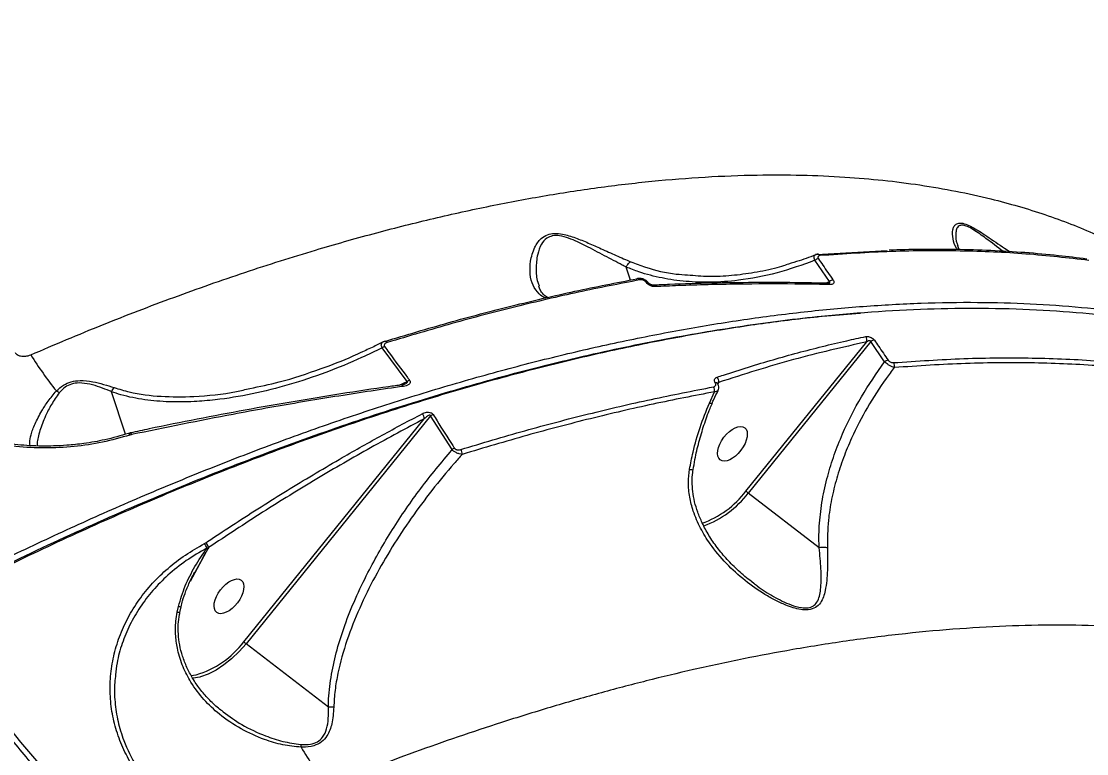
# Model space of a CAD drawing. Header units: millimetres. Extents: x -8607 to 7621, y -5747 to 4382.
# Drawn here: x 4551.7 to 4797.5, y -306.2 to -137.4 of the extents above; entities that cross this region are included whole.
import ezdxf

# ---------------------------------------------------------------- set-up
doc = ezdxf.new("R2010")
doc.units = ezdxf.units.MM
doc.layers.add('DIKOM_ОБЪЕКТ', color=7, linetype='Continuous')
doc.layers.add('DIKOM_РАЗМЕР_ОБЪЕКТА', color=7, linetype='Continuous')
doc.styles.add('style1', font='arial.ttf', dxfattribs={"width": 0.8})
doc.dimstyles.new('1-50', dxfattribs={"dimtxt": 300, "dimasz": 200, "dimexe": 100, "dimexo": 0, "dimgap": 100, "dimtad": 1, "dimtxsty": 'style1', "dimcen": 200, "dimclrd": 7, "dimclre": 7, "dimclrt": 7, "dimadec": 1, "dimazin": 2, "dimtfac": 1, "dimtmove": 0, "dimatfit": 2, "dimfxl": 0, "dimlwd": 25, "dimlwe": 18, "dimarcsym": 0})

# ---------------------------------------------------------------- blocks, each defined once
blk = doc.blocks.new('*D11')
at = {"layer": 'Defpoints', "color": 0, "transparency": 16777216}
for p in [(7619.37, -165.15), (-6826.53, -739.39), (7619.37, -5647.14)]:
    blk.add_point(p, dxfattribs=at)
at = {"layer": 'DIKOM_РАЗМЕР_ОБЪЕКТА', "color": 7, "lineweight": 18, "transparency": 16777216}
for p, q in [((7619.37, -165.15), (7619.37, -5747.14)), ((-6826.53, -739.39), (-6826.53, -5747.14))]:
    blk.add_line(p, q, dxfattribs=at)
at = {"layer": 'DIKOM_РАЗМЕР_ОБЪЕКТА', "color": 7, "lineweight": 25, "transparency": 16777216}
blk.add_line((-6626.53, -5647.14), (7419.37, -5647.14), dxfattribs=at)
at = {"layer": 'DIKOM_РАЗМЕР_ОБЪЕКТА', "color": 7, "transparency": 16777216}
for points in [[(-6626.53, -5613.8), (-6626.53, -5680.47), (-6826.53, -5647.14)], [(7419.37, -5613.8), (7419.37, -5680.47), (7619.37, -5647.14)]]:
    blk.add_solid(points, dxfattribs=at)
at = {"layer": 'DIKOM_РАЗМЕР_ОБЪЕКТА', "color": 7, "transparency": 16777216, "insert": (396.42, -5393.96), "char_height": 300, "attachment_point": 5, "style": 'style1'}
blk.add_mtext('14400', dxfattribs=at)
blk = doc.blocks.new('*D13')
at = {"layer": 'Defpoints', "color": 0, "transparency": 16777216}
for p in [(-5326.53, -191.39), (6073.47, -191.39), (6073.47, -4959.53)]:
    blk.add_point(p, dxfattribs=at)
at = {"layer": 'DIKOM_РАЗМЕР_ОБЪЕКТА', "color": 7, "lineweight": 18, "transparency": 16777216}
for p, q in [((-5326.53, -191.39), (-5326.53, -5059.53)), ((6073.47, -191.39), (6073.47, -5059.53))]:
    blk.add_line(p, q, dxfattribs=at)
at = {"layer": 'DIKOM_РАЗМЕР_ОБЪЕКТА', "color": 7, "lineweight": 25, "transparency": 16777216}
blk.add_line((-5126.53, -4959.53), (5873.47, -4959.53), dxfattribs=at)
at = {"layer": 'DIKOM_РАЗМЕР_ОБЪЕКТА', "color": 7, "transparency": 16777216}
for points in [[(-5126.53, -4926.2), (-5126.53, -4992.86), (-5326.53, -4959.53)], [(5873.47, -4926.2), (5873.47, -4992.86), (6073.47, -4959.53)]]:
    blk.add_solid(points, dxfattribs=at)
at = {"layer": 'DIKOM_РАЗМЕР_ОБЪЕКТА', "color": 7, "transparency": 16777216, "insert": (373.47, -4706.36), "char_height": 300, "attachment_point": 5, "style": 'style1'}
blk.add_mtext('11400', dxfattribs=at)

msp = doc.modelspace()

# ---------------------------------------------------------------- linework, layer by layer
at = {"layer": 'DIKOM_ОБЪЕКТ', "color": 7, "linetype": 'Continuous', "lineweight": 15}
for p, q in [((4767.74, -188.968), (4767.784, -189.065)), ((4735.185, -191.168), (4751.428, -190.231)), ((4692.257, -197.05), (4691.274, -194.046)), ((4738.16, -197.388), (4734.797, -192.497)), ((4737.277, -197.786), (4738.16, -197.388)), ((4718.879, -245.704), (4746.757, -211.294)), ((4747.688, -211.244), (4719.413, -246.144)), ((4750.884, -215.892), (4747.688, -211.244)), ((4640.728, -220.46), (4634.96, -212.681)), ((4638.86, -221.302), (4640.728, -220.46)), ((4712.313, -220.869), (4712.334, -220.898)), ((4712.585, -220.638), (4712.386, -221.004)), ((4575.757, -232.589), (4572.55, -222.794)), ((4710.448, -225.392), (4711.648, -222.796)), ((4646.139, -228.329), (4603.57, -280.872)), ((4651.09, -236.138), (4646.139, -228.329)), ((4603.036, -280.432), (4644.691, -229.017)), ((4577.125, -232.684), (4576.789, -232.77)), ((4577.172, -232.675), (4577.125, -232.684)), ((4735.779, -258.77), (4719.413, -246.144)), ((4593.99, -257.786), (4594.269, -257.616)), ((4594.269, -257.616), (4594.305, -257.592)), ((4594.92, -258.717), (4590.668, -266.537)), ((4594.898, -258.744), (4594.507, -258.844)), ((4594.92, -258.717), (4594.898, -258.744)), ((4593.421, -261.358), (4591.366, -265.146)), ((4720.269, -266.546), (4720.691, -266.884)), ((4587.699, -273.569), (4587.985, -272.259)), ((4588.299, -273.648), (4588.593, -272.334)), ((4622.559, -295.521), (4603.57, -280.872)), ((4590.85, -288.195), (4592.086, -288.02))]:
    msp.add_line(p, q, dxfattribs=at)
at = {"layer": 'DIKOM_ОБЪЕКТ', "color": 7, "linetype": 'Continuous', "lineweight": 15, "flags": 128}
for points in [[(4693.739, -196.751), (4693.819, -196.702), (4693.905, -196.676), (4693.995, -196.673), (4694.088, -196.695), (4694.18, -196.739), (4694.27, -196.806), (4694.355, -196.894), (4694.434, -197)], [(4696.38, -197.696), (4696.35, -197.662), (4696.247, -197.612), (4696.105, -197.601), (4695.932, -197.63)], [(4635.552, -211.182), (4635.612, -211.135), (4635.656, -211.117)], [(4639.533, -221.196), (4639.562, -221.193), (4639.626, -221.208), (4639.691, -221.252), (4639.756, -221.324), (4639.819, -221.421), (4639.878, -221.541)], [(4710.448, -225.392), (4710.734, -225.451), (4710.949, -225.47), (4711.083, -225.448), (4711.123, -225.413)], [(4576.864, -232.287), (4576.881, -232.287), (4576.924, -232.309), (4576.972, -232.362), (4577.023, -232.444), (4577.074, -232.552), (4577.125, -232.684)], [(4576.897, -232.28), (4576.916, -232.28), (4576.962, -232.303), (4577.012, -232.356), (4577.064, -232.438), (4577.118, -232.545), (4577.172, -232.675)], [(4528.502, -273.001), (4535.93, -283.438), (4543.622, -293.617), (4551.574, -303.532), (4559.78, -313.177), (4568.236, -322.544), (4576.935, -331.628), (4585.871, -340.423), (4595.04, -348.922), (4604.435, -357.122), (4614.05, -365.015), (4623.878, -372.598), (4633.913, -379.864), (4644.148, -386.809), (4654.578, -393.43), (4665.194, -399.72), (4675.991, -405.677), (4686.96, -411.295), (4698.095, -416.573), (4709.389, -421.506), (4720.833, -426.09), (4732.421, -430.324)], [(4603.57, -280.872), (4601.968, -282.681), (4600.256, -284.318), (4598.473, -285.747), (4596.656, -286.937), (4594.845, -287.862), (4593.079, -288.502), (4592.93, -288.543)], [(4592.93, -288.543), (4591.397, -288.843), (4591.15, -288.868)]]:
    msp.add_lwpolyline(points, dxfattribs=at)
at = {"layer": 'DIKOM_ОБЪЕКТ', "color": 7, "linetype": 'Continuous', "lineweight": 15}
for centre, radius, start, end in [((4735.443, -191.541), 0.453, 95.09648, 124.60837), ((4735.401, -191.695), 0.606, 27.4605, 89.86044), ((4735.903, -193.87), 1.763, 99.49086, 128.83326), ((4697.454, -198.685), 0.466, 16.23851, 84.76789), ((4737.805, -198.3), 0.519, 22.80421, 84.56976), ((4739.275, -198.726), 1.741, 100.13007, 129.80871), ((4635.657, -211.666), 0.549, 23.98194, 90.11517), ((4745.485, -210.909), 1.328, 343.1631, 39.07746), ((4748.671, -212.438), 1.547, 95.66595, 129.45585), ((4636.211, -214.215), 1.979, 110.0624, 129.19567), ((4630.213, -166.394), 90.087, 212.10881, 218.61143), ((4751.875, -217.057), 1.53, 96.34785, 130.38022), ((4751.73, -216.874), 1.413, 345.8035, 34.01067), ((4641.998, -221.942), 1.951, 111.17819, 130.60481), ((4711.934, -221.238), 0.53, 44.24473, 103.35776), ((4711.195, -220.366), 1.417, 348.90902, 41.83012), ((4558.513, -225.426), 3.102, 50.36117, 65.10879), ((4710.065, -222.558), 1.601, 351.46366, 34.09523), ((4643.066, -228.998), 1.625, 359.34561, 44.86964), ((4647.189, -229.747), 1.764, 104.80248, 126.53354), ((4652.16, -237.514), 1.743, 106.00978, 127.87779), ((4651.471, -237.208), 1.982, 359.80053, 34.2516), ((4701.636, -232.689), 21.603, 289.19182, 322.95544), ((4725.877, -237.743), 10.6, 228.67859, 232.4204), ((4701.389, -232.431), 22.647, 290.06989, 322.73696), ((4592.228, -259.302), 2.325, 11.37612, 40.71185), ((4593.047, -259.037), 1.874, 8.99242, 49.29406), ((4593.02, -259.024), 1.925, 9.1843, 48.10491), ((4588.495, -270.499), 1.833, 253.82692, 272.60102), ((4586.25, -267.905), 20.945, 286.18065, 323.26726), ((4610.035, -272.471), 10.6, 228.67859, 232.4204), ((4609.869, -304.9), 6.406, 1.67833, 7.29222), ((4703.864, -252.709), 101.866, 210.69766, 216.70801)]:
    msp.add_arc(centre, radius, start, end, dxfattribs=at)
for centre in [(4715.768, -234.784), (4599.639, -269.939)]:
    msp.add_ellipse(centre, major_axis=(2.827, 3.714), ratio=0.5274221, dxfattribs=at)
for points, knots in [([(4831.918, -171.942), (4831.674, -170.822), (4831.085, -168.121), (4829.326, -163.886), (4826.895, -159.488), (4823.992, -155.386), (4820.836, -151.655), (4817.285, -148.052), (4813.375, -144.572), (4809.028, -141.138), (4804.43, -137.885), (4799.649, -134.815), (4794.737, -131.919), (4789.494, -129.072), (4782.237, -125.428), (4772.542, -121.064), (4759.879, -116.094), (4746.094, -111.354), (4732.705, -107.312), (4720.083, -103.901), (4708.506, -101.049), (4696.44, -98.344), (4683.872, -95.787), (4670.842, -93.392), (4657.345, -91.161), (4643.433, -89.108), (4629.848, -87.334), (4616.695, -85.814), (4604.32, -84.55), (4592.03, -83.45), (4579.839, -82.503), (4567.484, -81.685), (4551.781, -80.83), (4532.619, -80.056), (4517.447, -79.816), (4509.848, -79.696)], [0, 0, 0, 0, 0.0227599, 0.0548854, 0.0870717, 0.1140801, 0.141125, 0.1664296, 0.1917342, 0.2171614, 0.2425885, 0.2650604, 0.2875322, 0.3100908, 0.3326493, 0.3757067, 0.4189361, 0.4623195, 0.5058774, 0.5365967, 0.5673702, 0.598355, 0.6293948, 0.6607147, 0.6920907, 0.7236823, 0.7553309, 0.7822601, 0.8092243, 0.8344449, 0.8596655, 0.8850005, 0.9103355, 0.9550885, 1, 1, 1, 1]), ([(4553.905, -214.278), (4559.425, -211.935), (4570.482, -207.242), (4586.976, -200.931), (4603.382, -195.167), (4618.706, -190.323), (4632.944, -186.284), (4646.129, -182.944), (4659.164, -180.054), (4672.061, -177.619), (4684.769, -175.658), (4697.285, -174.183), (4709.547, -173.21), (4721.045, -172.769), (4731.776, -172.798), (4741.449, -173.22), (4750.545, -173.994), (4759.091, -175.08), (4767.378, -176.508), (4777.114, -178.655), (4788.02, -181.831), (4799.787, -186.377), (4810.593, -191.952), (4817.558, -196.06), (4820.622, -198.54), (4820.684, -198.59)], [0, 0, 0, 0, 0.0506909, 0.1015378, 0.1525105, 0.2036421, 0.2459946, 0.2884203, 0.3311719, 0.3739994, 0.4172767, 0.4606335, 0.5043294, 0.5481082, 0.5866754, 0.6253003, 0.6603185, 0.6953366, 0.7305309, 0.7657252, 0.8235771, 0.8816293, 0.940082, 0.9987943, 1, 1, 1, 1]), ([(4767.739, -190.027), (4767.643, -189.908), (4767.038, -189.157), (4766.597, -187.546), (4766.45, -185.827), (4766.839, -184.709), (4767.328, -184.119), (4768.193, -183.81), (4769.521, -184.064), (4771.022, -184.774), (4772.49, -185.646), (4774.814, -187.158), (4777.255, -188.878), (4779.238, -190.147), (4779.834, -190.528)], [0, 0, 0, 0, 0.0303949, 0.1933504, 0.359304, 0.4218851, 0.4855109, 0.5511209, 0.6173495, 0.6750072, 0.7288036, 0.7839254, 0.9349914, 1, 1, 1, 1]), ([(4672.777, -201.182), (4672.753, -201.175), (4672.048, -200.982), (4670.949, -200.072), (4669.624, -198.331), (4669.014, -195.751), (4669.072, -193.251), (4669.538, -191.109), (4670.08, -189.657), (4670.79, -188.429), (4671.668, -187.399), (4672.912, -186.574), (4674.651, -186.218), (4676.9, -186.433), (4679.592, -187.277), (4682.556, -188.506), (4685.689, -189.915), (4688.979, -191.411), (4691.215, -192.359), (4692.341, -192.835)], [0, 0, 0, 0, 0.0025149, 0.0744754, 0.1776979, 0.2837487, 0.3925985, 0.4480255, 0.5038324, 0.5406063, 0.5778244, 0.6217243, 0.6574481, 0.6931992, 0.7474977, 0.8034771, 0.8606902, 0.9299133, 1, 1, 1, 1]), ([(4778.204, -190.431), (4776.882, -189.43), (4775.083, -188.068), (4772.8, -186.385), (4771.362, -185.408), (4770.031, -184.671), (4769.213, -184.427), (4768.538, -184.372), (4767.876, -184.564), (4767.402, -185.317), (4767.219, -186.711), (4767.292, -188.017), (4767.692, -188.866), (4767.74, -188.968)], [0, 0, 0, 0, 0.2014102, 0.273885, 0.3476422, 0.4197851, 0.4791305, 0.4915429, 0.5627426, 0.6623699, 0.7666202, 0.97186, 1, 1, 1, 1]), ([(4691.274, -194.037), (4691.272, -194.036), (4690.973, -193.887), (4689.343, -193.068), (4686.279, -191.454), (4682.801, -189.573), (4680.004, -188.199), (4677.981, -187.34), (4676.016, -186.781), (4674.77, -186.775), (4673.783, -186.958), (4672.675, -187.468), (4671.499, -188.959), (4670.657, -191.419), (4670.414, -194.445), (4670.588, -196.93), (4671.066, -198.11), (4671.182, -198.396)], [0, 0, 0, 0, 0.00010593, 0.02640146, 0.14282194, 0.26144733, 0.31137061, 0.36213458, 0.41487812, 0.45418184, 0.45877381, 0.50283227, 0.57134862, 0.67176166, 0.81191212, 0.95451977, 1, 1, 1, 1]), ([(4768.153, -190.039), (4768.104, -189.958), (4767.896, -189.617), (4767.792, -189.259), (4767.713, -188.986)], [0, 0, 0, 0, 0.2375772, 1, 1, 1, 1]), ([(4734.907, -191.225), (4734.905, -191.226), (4733.489, -191.842), (4731.201, -192.639), (4728.898, -193.297), (4728.053, -193.539)], [0, 0, 0, 0, 0.0009667, 0.6332345, 1, 1, 1, 1]), ([(4734.797, -192.497), (4734.73, -192.326), (4734.596, -191.984), (4734.591, -191.571), (4734.696, -191.302), (4734.849, -191.247), (4734.907, -191.226)], [0, 0, 0, 0, 0.277795, 0.5557404, 0.8317112, 1, 1, 1, 1]), ([(4735.406, -191.112), (4735.271, -191.112), (4735.097, -191.112), (4734.945, -191.197), (4734.911, -191.215)], [0, 0, 0, 0, 0.7757734, 1, 1, 1, 1]), ([(4735.939, -191.416), (4735.926, -191.417), (4735.83, -191.426), (4735.681, -191.467), (4735.538, -191.579), (4735.475, -191.733), (4735.493, -191.925), (4735.572, -192.063), (4735.612, -192.131)], [0, 0, 0, 0, 0.0354367, 0.2573494, 0.4482198, 0.6281255, 0.814367, 1, 1, 1, 1]), ([(4797.973, -192.525), (4793.187, -191.973), (4783.602, -190.867), (4768.357, -190.235), (4752.53, -190.298), (4741.474, -191.043), (4735.939, -191.416)], [0, 0, 0, 0, 0.2482766, 0.4972325, 0.7482654, 1, 1, 1, 1]), ([(4797.486, -192.213), (4795.326, -191.938), (4790.659, -191.343), (4783.271, -190.699), (4775.384, -190.222), (4767.338, -189.98), (4759.529, -189.94), (4754.329, -190.09), (4751.917, -190.159)], [0, 0, 0, 0, 0.150977, 0.3261384, 0.5010912, 0.6755146, 0.8494972, 1, 1, 1, 1]), ([(4691.274, -194.046), (4691.273, -194.045), (4691.273, -194.042), (4691.273, -194.039), (4691.273, -194.038), (4691.274, -194.037)], [0, 0, 0, 0, 0.4277077, 0.7852763, 1, 1, 1, 1]), ([(4734.797, -192.497), (4731.897, -193.538), (4726.098, -195.619), (4717.981, -197.137), (4710.953, -197.653), (4705.045, -197.457), (4699.509, -196.669), (4694.907, -195.484), (4692.244, -194.43), (4691.274, -194.046)], [0, 0, 0, 0, 0.1992546, 0.3984553, 0.5429345, 0.6708094, 0.7989894, 0.9267419, 1, 1, 1, 1]), ([(4691.274, -194.037), (4691.382, -193.844), (4691.598, -193.459), (4691.955, -193.074), (4692.203, -192.898), (4692.317, -192.846), (4692.341, -192.835)], [0, 0, 0, 0, 0.341374, 0.682748, 0.9340728, 1, 1, 1, 1]), ([(4692.341, -192.835), (4693.459, -193.259), (4696.819, -194.532), (4701.21, -195.618), (4704.546, -195.793), (4705.41, -195.838)], [0, 0, 0, 0, 0.2699616, 0.81102589, 1, 1, 1, 1]), ([(4705.41, -195.838), (4707.061, -195.994), (4710.407, -196.31), (4715.576, -196.004), (4720.833, -195.309), (4725.042, -194.466), (4727.47, -193.724), (4728.144, -193.518)], [0, 0, 0, 0, 0.2212252, 0.4481698, 0.6767805, 0.9102518, 1, 1, 1, 1]), ([(4735.612, -192.131), (4735.943, -192.622), (4737.049, -194.259), (4738.178, -195.878), (4738.969, -197.011)], [0, 0, 0, 0, 0.2996336, 1, 1, 1, 1]), ([(4635.552, -211.182), (4640.486, -209.706), (4650.362, -206.751), (4664.992, -202.93), (4679.496, -199.521), (4688.989, -197.675), (4693.739, -196.751)], [0, 0, 0, 0, 0.2489044, 0.4982428, 0.7488997, 1, 1, 1, 1]), ([(4694.434, -197), (4689.718, -197.916), (4680.278, -199.749), (4665.798, -203.145), (4651.104, -206.975), (4641.144, -209.953), (4636.159, -211.443)], [0, 0, 0, 0, 0.2489043, 0.4982428, 0.7488998, 1, 1, 1, 1]), ([(4673.223, -201.078), (4673.102, -201.019), (4672.647, -200.797), (4672.063, -200.259), (4671.451, -199.482), (4671.198, -198.769), (4671.078, -198.428)], [0, 0, 0, 0, 0.103982, 0.3921074, 0.7101059, 1, 1, 1, 1]), ([(4696.368, -197.698), (4696.249, -197.554), (4695.969, -197.218), (4695.321, -196.841), (4694.571, -196.608), (4694.079, -196.666), (4693.86, -196.692)], [0, 0, 0, 0, 0.1981534, 0.4638606, 0.7606224, 1, 1, 1, 1]), ([(4695.932, -197.63), (4695.905, -197.596), (4695.797, -197.461), (4695.538, -197.253), (4695.161, -197.07), (4694.773, -196.972), (4694.547, -196.991), (4694.434, -197)], [0, 0, 0, 0, 0.07985787, 0.31814231, 0.55558696, 0.77740253, 1, 1, 1, 1]), ([(4697.902, -198.555), (4697.72, -198.547), (4697.356, -198.532), (4696.778, -198.322), (4696.271, -198.014), (4696.038, -197.75), (4695.932, -197.63)], [0, 0, 0, 0, 0.259147, 0.5177259, 0.7812197, 1, 1, 1, 1]), ([(4697.498, -198.218), (4697.489, -198.219), (4697.444, -198.224), (4697.284, -198.209), (4697.045, -198.149), (4696.781, -198.032), (4696.567, -197.888), (4696.434, -197.765), (4696.395, -197.713), (4696.382, -197.695)], [0, 0, 0, 0, 0.040369, 0.2023919, 0.3896866, 0.6032299, 0.784503, 0.9273311, 1, 1, 1, 1]), ([(4737.854, -197.797), (4735.307, -197.74), (4729.649, -197.613), (4720.697, -197.605), (4711.037, -197.749), (4703.296, -197.963), (4698.735, -198.18), (4697.485, -198.24)], [0, 0, 0, 0, 0.1954049, 0.4340343, 0.6722584, 0.9101943, 1, 1, 1, 1]), ([(4738.284, -198.099), (4737.745, -198.087), (4735.051, -198.024), (4727.988, -197.919), (4716.925, -197.948), (4706.109, -198.211), (4699.71, -198.479), (4697.902, -198.555)], [0, 0, 0, 0, 0.041373, 0.2068721, 0.5379152, 0.8694376, 1, 1, 1, 1]), ([(4737.992, -197.777), (4737.994, -197.776), (4738.001, -197.773), (4737.952, -197.786), (4737.886, -197.782), (4737.862, -197.781)], [0, 0, 0, 0, 0.2267572, 0.7299968, 1, 1, 1, 1]), ([(4737.983, -197.778), (4737.996, -197.774), (4738.072, -197.745), (4738.163, -197.687), (4738.237, -197.616), (4738.268, -197.564), (4738.276, -197.516), (4738.26, -197.467), (4738.22, -197.423), (4738.181, -197.4), (4738.16, -197.388)], [0, 0, 0, 0, 0.0606315, 0.3569678, 0.4943062, 0.5817288, 0.6838696, 0.7802056, 0.8843403, 1, 1, 1, 1]), ([(4738.969, -197.011), (4739.03, -197.113), (4739.153, -197.318), (4739.186, -197.603), (4739.097, -197.836), (4738.886, -198.007), (4738.601, -198.093), (4738.376, -198.098), (4738.284, -198.099)], [0, 0, 0, 0, 0.1643483, 0.3291558, 0.4897496, 0.6616056, 0.8613755, 1, 1, 1, 1]), ([(4527.522, -271.575), (4531.499, -269.529), (4540.508, -264.895), (4554.6, -258.074), (4569.792, -251.108), (4585.013, -244.554), (4600.327, -238.38), (4615.689, -232.618), (4631.09, -227.285), (4646.408, -222.428), (4661.418, -218.118), (4676.081, -214.349), (4690.393, -211.103), (4704.522, -208.342), (4718.525, -206.061), (4732.355, -204.279), (4745.998, -203.014), (4759.342, -202.282), (4772.192, -202.092), (4784.522, -202.425), (4796.34, -203.261), (4807.785, -204.605), (4818.898, -206.473), (4829.637, -208.873), (4839.982, -211.818), (4849.852, -215.29), (4859.077, -219.256), (4866.887, -223.174), (4871.352, -225.947), (4873.193, -227.089)], [0, 0, 0, 0, 0.0293277, 0.0664393, 0.1036146, 0.1409835, 0.1784174, 0.2165979, 0.2548478, 0.2933087, 0.3318405, 0.3689521, 0.4061274, 0.4434962, 0.4809302, 0.5191107, 0.5573606, 0.5958214, 0.6343533, 0.6714644, 0.7086393, 0.7460077, 0.7834412, 0.8216212, 0.8598706, 0.898331, 0.9368624, 0.9739738, 1, 1, 1, 1]), ([(4873.434, -228.078), (4871.938, -227.144), (4867.725, -224.512), (4860.275, -220.788), (4851.169, -216.852), (4841.632, -213.463), (4831.59, -210.55), (4820.983, -208.116), (4809.83, -206.179), (4798.125, -204.756), (4785.949, -203.865), (4773.485, -203.518), (4760.787, -203.696), (4747.877, -204.377), (4734.607, -205.568), (4720.915, -207.282), (4706.831, -209.527), (4692.355, -212.317), (4677.595, -215.639), (4661.973, -219.646), (4645.516, -224.402), (4628.23, -229.977), (4610.734, -236.196), (4593.052, -243.056), (4575.396, -250.475), (4557.838, -258.418), (4542.246, -265.932), (4532.479, -270.955), (4528.502, -273.001)], [0, 0, 0, 0, 0.0212764, 0.0599396, 0.0971779, 0.1344802, 0.1719768, 0.2095386, 0.2478495, 0.2862301, 0.3248223, 0.3634858, 0.4007241, 0.4380264, 0.4755229, 0.5130848, 0.5513957, 0.5897762, 0.6283685, 0.667032, 0.7104178, 0.7538037, 0.7972908, 0.8410869, 0.8849871, 0.9277311, 0.970572, 1, 1, 1, 1]), ([(4528.09, -272.823), (4532.058, -270.782), (4542.827, -265.244), (4560.482, -256.794), (4581.008, -247.695), (4601.503, -239.374), (4621.872, -231.855), (4642.018, -225.18), (4661.878, -219.375), (4681.408, -214.471), (4700.596, -210.442), (4719.34, -207.36), (4734.246, -205.43), (4742.67, -204.866), (4745.211, -204.696)], [0, 0, 0, 0, 0.0528056, 0.1433377, 0.2341551, 0.3251179, 0.4160806, 0.506898, 0.5974301, 0.6879619, 0.7787791, 0.8697417, 0.9607042, 1, 1, 1, 1]), ([(4576.789, -232.77), (4574.699, -233.36), (4570.522, -234.541), (4563.919, -235.513), (4557.211, -235.861), (4550.479, -235.513), (4543.848, -234.469), (4537.435, -232.729), (4531.348, -230.309), (4525.69, -227.231), (4520.565, -223.543), (4516.075, -219.292), (4512.219, -214.569), (4510.298, -211.078), (4509.337, -209.331)], [0, 0, 0, 0, 0.0836186, 0.1671661, 0.2504175, 0.3338525, 0.4173036, 0.5004885, 0.5837385, 0.6671385, 0.7504577, 0.8333964, 0.916628, 1, 1, 1, 1]), ([(4635.228, -211.3), (4634.62, -211.617), (4633.046, -212.436), (4631.431, -213.139), (4630.44, -213.571)], [0, 0, 0, 0, 0.3866115, 1, 1, 1, 1]), ([(4634.96, -212.681), (4634.893, -212.529), (4634.759, -212.224), (4634.769, -211.814), (4634.917, -211.484), (4635.124, -211.359), (4635.227, -211.297)], [0, 0, 0, 0, 0.2485337, 0.4969256, 0.7504423, 1, 1, 1, 1]), ([(4635.665, -211.145), (4635.531, -211.168), (4635.376, -211.196), (4635.249, -211.281), (4635.231, -211.293)], [0, 0, 0, 0, 0.8619797, 1, 1, 1, 1]), ([(4712.25, -219.421), (4712.731, -219.261), (4715.137, -218.461), (4721.368, -216.475), (4730.879, -213.731), (4739.875, -211.495), (4745.053, -210.385), (4746.516, -210.072)], [0, 0, 0, 0, 0.041373, 0.2068719, 0.5379145, 0.869436, 1, 1, 1, 1]), ([(4746.757, -211.294), (4741.154, -212.559), (4729.93, -215.095), (4718.373, -218.788), (4712.585, -220.638)], [0, 0, 0, 0, 0.49917439, 1, 1, 1, 1]), ([(4746.516, -210.072), (4746.71, -210.052), (4747.03, -210.019), (4747.571, -210.163), (4748.004, -210.383), (4748.33, -210.649), (4748.462, -210.825), (4748.518, -210.899)], [0, 0, 0, 0, 0.303866, 0.5023333, 0.701704, 0.8732902, 1, 1, 1, 1]), ([(4747.688, -211.244), (4747.68, -211.207), (4747.668, -211.146), (4747.612, -211.078), (4747.545, -211.037), (4747.459, -211.015), (4747.311, -211.018), (4747.057, -211.094), (4746.875, -211.215), (4746.757, -211.294)], [0, 0, 0, 0, 0.1044811, 0.1740906, 0.2297643, 0.3047698, 0.3966984, 0.6086533, 1, 1, 1, 1]), ([(4748.518, -210.899), (4748.832, -211.365), (4749.882, -212.922), (4750.955, -214.46), (4751.706, -215.537)], [0, 0, 0, 0, 0.2996336, 1, 1, 1, 1]), ([(4550.346, -213.78), (4550.395, -213.858), (4550.496, -214.022), (4550.815, -214.276), (4551.285, -214.491), (4552.071, -214.654), (4552.776, -214.612), (4553.443, -214.458), (4553.721, -214.35), (4553.905, -214.278)], [0, 0, 0, 0, 0.0767419, 0.1605212, 0.317401, 0.4661276, 0.7624994, 0.842837, 1, 1, 1, 1]), ([(4634.96, -212.681), (4633.385, -213.441), (4629.111, -215.504), (4621.977, -218.425), (4613.552, -221.254), (4605.016, -223.402), (4597.674, -224.599), (4591.281, -225.135), (4585.84, -225.203), (4580.18, -224.726), (4575.746, -223.846), (4573.272, -223.031), (4572.55, -222.794)], [0, 0, 0, 0, 0.0783339, 0.2125921, 0.3472662, 0.4817928, 0.6158493, 0.6916662, 0.7820716, 0.8726186, 0.9628125, 1, 1, 1, 1]), ([(4604.486, -222.036), (4606.73, -221.574), (4612.254, -220.437), (4620.189, -217.773), (4626.612, -215.348), (4629.762, -213.867), (4630.495, -213.522)], [0, 0, 0, 0, 0.2537596, 0.6244877, 0.9125249, 1, 1, 1, 1]), ([(4636.159, -211.443), (4636.017, -211.496), (4635.768, -211.589), (4635.529, -211.801), (4635.435, -212.003), (4635.435, -212.19), (4635.5, -212.301), (4635.532, -212.356)], [0, 0, 0, 0, 0.3196286, 0.5618766, 0.7279416, 0.8640377, 1, 1, 1, 1]), ([(4635.532, -212.356), (4635.878, -212.835), (4637.606, -215.231), (4639.531, -217.816), (4641.128, -219.907), (4641.293, -220.122)], [0, 0, 0, 0, 0.1831691, 0.9158786, 1, 1, 1, 1]), ([(4576.471, -232.399), (4574.656, -232.92), (4571.309, -233.879), (4566.51, -234.708), (4562.56, -235.138), (4559.321, -235.309), (4556.48, -235.334), (4552.775, -235.21), (4548.098, -234.744), (4542.552, -233.677), (4537.168, -232.102), (4532.03, -230.033), (4527.206, -227.487), (4523.087, -224.713), (4519.563, -221.795), (4516.885, -219.117), (4514.626, -216.473), (4513.487, -214.818), (4512.9, -213.964)], [0, 0, 0, 0, 0.0800729, 0.1475936, 0.2020153, 0.2438444, 0.280645, 0.3183178, 0.3954558, 0.472684, 0.5502978, 0.6280788, 0.7052789, 0.7828751, 0.8432771, 0.9067329, 0.9518756, 1, 1, 1, 1]), ([(4735.779, -258.77), (4735.774, -258.661), (4735.69, -256.787), (4735.766, -253.088), (4736.449, -247.651), (4737.629, -242.378), (4739.211, -237.319), (4741.647, -231.166), (4745.321, -223.858), (4749.029, -218.547), (4750.884, -215.892)], [0, 0, 0, 0, 0.0075313, 0.1291228, 0.2511157, 0.3728214, 0.4835491, 0.5942892, 0.7971153, 1, 1, 1, 1]), ([(4753.1, -217.221), (4752.933, -217.167), (4752.599, -217.059), (4752.006, -216.75), (4751.443, -216.381), (4751.079, -216.082), (4750.917, -215.925), (4750.884, -215.892)], [0, 0, 0, 0, 0.2435264, 0.4875452, 0.719776, 0.9418364, 1, 1, 1, 1]), ([(4751.706, -215.537), (4751.738, -215.578), (4751.818, -215.682), (4752.015, -215.847), (4752.29, -215.993), (4752.608, -216.086), (4752.797, -216.085), (4752.901, -216.084)], [0, 0, 0, 0, 0.1207614, 0.3075471, 0.5229343, 0.737446, 1, 1, 1, 1]), ([(4752.901, -216.084), (4758.362, -215.716), (4769.299, -214.979), (4785.065, -214.904), (4800.393, -215.526), (4810.088, -216.644), (4814.942, -217.203)], [0, 0, 0, 0, 0.2482771, 0.497233, 0.7482654, 1, 1, 1, 1]), ([(4815.054, -218.329), (4810.275, -217.777), (4800.702, -216.673), (4785.477, -216.042), (4769.67, -216.104), (4758.628, -216.848), (4753.1, -217.221)], [0, 0, 0, 0, 0.24827532, 0.49723043, 0.74826412, 1, 1, 1, 1]), ([(4753.1, -217.221), (4752.47, -218.055), (4750.237, -221.015), (4746.779, -226.385), (4743.573, -232.566), (4741.311, -238.055), (4739.754, -242.754), (4738.583, -247.557), (4737.716, -252.942), (4737.69, -256.656), (4737.675, -258.765)], [0, 0, 0, 0, 0.0670618, 0.2378729, 0.4109021, 0.5192574, 0.6283007, 0.7397464, 0.8521479, 1, 1, 1, 1]), ([(4559.819, -222.612), (4560.336, -222.131), (4561.278, -221.256), (4563.225, -220.413), (4565.59, -220.113), (4568.165, -220.423), (4570.78, -221.067), (4572.364, -221.575), (4573.164, -221.832)], [0, 0, 0, 0, 0.1672668, 0.3043206, 0.4416754, 0.6370331, 0.8167204, 1, 1, 1, 1]), ([(4572.55, -222.785), (4572.549, -222.785), (4572.39, -222.718), (4571.527, -222.361), (4569.913, -221.724), (4567.597, -221.023), (4565.329, -220.669), (4563.295, -220.935), (4561.653, -221.754), (4560.906, -222.579), (4560.492, -223.037)], [0, 0, 0, 0, 0.0002729, 0.0414504, 0.2242979, 0.4065738, 0.5849828, 0.712481, 0.840453, 1, 1, 1, 1]), ([(4640.157, -221.03), (4640.146, -221.035), (4640.067, -221.075), (4639.858, -221.144), (4639.641, -221.17), (4639.536, -221.183)], [0, 0, 0, 0, 0.0727808, 0.5489807, 1, 1, 1, 1]), ([(4641.293, -220.122), (4641.343, -220.202), (4641.444, -220.361), (4641.457, -220.611), (4641.359, -220.873), (4641.067, -221.167), (4640.55, -221.415), (4640.098, -221.5), (4639.878, -221.541)], [0, 0, 0, 0, 0.10986348, 0.22004243, 0.32572842, 0.49252307, 0.75371992, 1, 1, 1, 1]), ([(4640.135, -221.033), (4640.245, -220.985), (4640.446, -220.898), (4640.669, -220.755), (4640.782, -220.642), (4640.811, -220.577), (4640.811, -220.545), (4640.802, -220.517), (4640.779, -220.486), (4640.747, -220.47), (4640.728, -220.46)], [0, 0, 0, 0, 0.3434346, 0.6326965, 0.7718963, 0.8200997, 0.8687669, 0.8824331, 0.9301769, 1, 1, 1, 1]), ([(4711.391, -221.661), (4711.439, -221.649), (4711.598, -221.611), (4711.801, -221.477), (4711.928, -221.253), (4711.944, -220.992), (4711.856, -220.813), (4711.812, -220.723)], [0, 0, 0, 0, 0.10436197, 0.34536571, 0.5759466, 0.78775102, 1, 1, 1, 1]), ([(4711.812, -220.723), (4711.748, -220.594), (4711.621, -220.335), (4711.648, -219.964), (4711.828, -219.624), (4712.103, -219.492), (4712.25, -219.421)], [0, 0, 0, 0, 0.2322141, 0.4640078, 0.7140143, 1, 1, 1, 1]), ([(4712.385, -220.965), (4712.364, -220.938), (4712.319, -220.883), (4712.314, -220.848), (4712.315, -220.86), (4712.315, -220.861)], [0, 0, 0, 0, 0.450051, 0.94889, 1, 1, 1, 1]), ([(4712.43, -222.462), (4712.472, -222.393), (4712.618, -222.147), (4712.622, -221.642), (4712.518, -221.178), (4712.357, -220.959), (4712.319, -220.907)], [0, 0, 0, 0, 0.1476685, 0.5211927, 0.8857943, 1, 1, 1, 1]), ([(4712.585, -220.638), (4712.502, -220.711), (4712.415, -220.788), (4712.361, -220.886), (4712.359, -220.891)], [0, 0, 0, 0, 0.9524809, 1, 1, 1, 1]), ([(4553.774, -235.174), (4553.728, -234.954), (4553.587, -234.277), (4553.946, -232.641), (4554.832, -230.237), (4556.237, -227.566), (4557.848, -224.953), (4559.158, -223.397), (4559.819, -222.612)], [0, 0, 0, 0, 0.0875193, 0.2695281, 0.4811478, 0.6976766, 0.847553, 1, 1, 1, 1]), ([(4560.492, -223.037), (4559.858, -223.934), (4558.575, -225.75), (4557.122, -228.76), (4555.956, -231.825), (4555.361, -234.103), (4555.429, -235.084), (4555.443, -235.279)], [0, 0, 0, 0, 0.1895311, 0.3836253, 0.6538194, 0.9309581, 1, 1, 1, 1]), ([(4572.55, -222.794), (4572.55, -222.792), (4572.549, -222.79), (4572.549, -222.787), (4572.55, -222.786), (4572.55, -222.785)], [0, 0, 0, 0, 0.4569013, 0.8306736, 1, 1, 1, 1]), ([(4572.55, -222.785), (4572.641, -222.6), (4572.809, -222.26), (4573.032, -221.97), (4573.145, -221.852), (4573.164, -221.832)], [0, 0, 0, 0, 0.4995243, 0.9155994, 1, 1, 1, 1]), ([(4573.164, -221.832), (4574.317, -222.178), (4577.802, -223.223), (4583.967, -224.005), (4592.259, -223.95), (4599.149, -223.286), (4603.449, -222.279), (4604.486, -222.036)], [0, 0, 0, 0, 0.1176386, 0.3554929, 0.5937233, 0.9020297, 1, 1, 1, 1]), ([(4639.535, -221.21), (4638.512, -221.349), (4633.847, -221.985), (4625.479, -223.267), (4614.454, -225.059), (4603.404, -227.004), (4592.334, -229.099), (4583.498, -230.856), (4578.342, -231.966), (4576.896, -232.277)], [0, 0, 0, 0, 0.0499375, 0.227729, 0.4046306, 0.5807995, 0.7564281, 0.9317084, 1, 1, 1, 1]), ([(4639.878, -221.541), (4639.262, -221.628), (4636.18, -222.065), (4628.137, -223.253), (4615.671, -225.263), (4597.883, -228.414), (4584.988, -231.067), (4577.172, -232.675)], [0, 0, 0, 0, 0.0299896, 0.1499527, 0.3899094, 0.6301905, 1, 1, 1, 1]), ([(4653.109, -236.093), (4658.051, -234.616), (4667.943, -231.66), (4682.597, -227.838), (4697.124, -224.429), (4706.632, -222.584), (4711.391, -221.661)], [0, 0, 0, 0, 0.2489045, 0.498243, 0.7488998, 1, 1, 1, 1]), ([(4711.648, -222.796), (4706.939, -223.71), (4697.511, -225.54), (4683.05, -228.931), (4668.377, -232.754), (4658.43, -235.727), (4653.452, -237.215)], [0, 0, 0, 0, 0.2489042, 0.4982426, 0.7488996, 1, 1, 1, 1]), ([(4711.101, -225.405), (4711.224, -225.119), (4711.649, -224.13), (4712.129, -223.176), (4712.47, -222.498)], [0, 0, 0, 0, 0.2892036, 1, 1, 1, 1]), ([(4712.429, -222.462), (4712.408, -222.515), (4712.347, -222.666), (4712.059, -222.779), (4711.767, -222.791), (4711.648, -222.796)], [0, 0, 0, 0, 0.2462577, 0.6918804, 1, 1, 1, 1]), ([(4705.882, -240.668), (4706.134, -239.358), (4706.764, -236.088), (4708.221, -230.936), (4709.702, -227.247), (4710.448, -225.392)], [0, 0, 0, 0, 0.2495539, 0.6225683, 1, 1, 1, 1]), ([(4706.725, -240.805), (4706.853, -239.999), (4707.193, -237.849), (4708.018, -234.398), (4709.186, -230.474), (4710.238, -227.47), (4710.964, -225.824), (4711.142, -225.42)], [0, 0, 0, 0, 0.1517565, 0.4045735, 0.6594008, 0.9165608, 1, 1, 1, 1]), ([(4594.305, -257.592), (4594.803, -257.258), (4597.295, -255.591), (4603.782, -251.332), (4613.776, -245.032), (4624.854, -238.453), (4635.006, -232.726), (4641.147, -229.477), (4644.218, -227.852)], [0, 0, 0, 0, 0.0299885, 0.1499472, 0.3900562, 0.630165, 0.8150826, 1, 1, 1, 1]), ([(4644.218, -227.852), (4644.536, -227.717), (4644.989, -227.525), (4645.697, -227.493), (4646.141, -227.576), (4646.48, -227.75), (4646.653, -227.912), (4646.72, -228.015), (4646.738, -228.041)], [0, 0, 0, 0, 0.4029944, 0.5733156, 0.7451256, 0.8533581, 0.9617344, 1, 1, 1, 1]), ([(4646.139, -228.329), (4646.137, -228.315), (4646.134, -228.287), (4646.118, -228.246), (4646.094, -228.219), (4646.063, -228.2), (4646.019, -228.186), (4645.885, -228.188), (4645.668, -228.279), (4645.361, -228.463), (4645.027, -228.715), (4644.802, -228.917), (4644.691, -229.017)], [0, 0, 0, 0, 0.0254608, 0.0517463, 0.0782608, 0.0864713, 0.1149989, 0.1528949, 0.3029807, 0.4907534, 0.7490049, 1, 1, 1, 1]), ([(4646.738, -228.041), (4647.033, -228.522), (4648.51, -230.926), (4650.162, -233.522), (4651.537, -235.622), (4651.679, -235.839)], [0, 0, 0, 0, 0.1831691, 0.9158785, 1, 1, 1, 1]), ([(4644.691, -229.017), (4640.565, -231.214), (4632.308, -235.612), (4619.869, -242.835), (4607.395, -250.476), (4599.08, -255.969), (4594.92, -258.717)], [0, 0, 0, 0, 0.2490861, 0.498536, 0.7490844, 1, 1, 1, 1]), ([(4576.98, -232.266), (4576.887, -232.282), (4576.656, -232.321), (4576.443, -232.41), (4576.315, -232.463)], [0, 0, 0, 0, 0.4022984, 1, 1, 1, 1]), ([(4576.361, -232.453), (4576.382, -232.423), (4576.411, -232.382), (4576.459, -232.404), (4576.472, -232.41)], [0, 0, 0, 0, 0.7262948, 1, 1, 1, 1]), ([(4576.472, -232.41), (4576.494, -232.415), (4576.55, -232.426), (4576.662, -232.551), (4576.747, -232.698), (4576.789, -232.77)], [0, 0, 0, 0, 0.2475719, 0.63332556, 1, 1, 1, 1]), ([(4576.908, -232.278), (4576.896, -232.281), (4576.882, -232.284), (4576.867, -232.286), (4576.864, -232.287)], [0, 0, 0, 0, 0.7912139, 1, 1, 1, 1]), ([(4651.679, -235.839), (4651.715, -235.884), (4651.788, -235.978), (4651.977, -236.093), (4652.227, -236.17), (4652.631, -236.206), (4652.915, -236.138), (4653.109, -236.093)], [0, 0, 0, 0, 0.1212309, 0.252323, 0.4115915, 0.5993614, 1, 1, 1, 1]), ([(4622.559, -295.521), (4622.575, -294.869), (4622.636, -292.351), (4623.201, -287.9), (4624.503, -282.231), (4626.372, -276.406), (4628.754, -270.468), (4632.305, -263.052), (4637.223, -254.499), (4643.712, -245.001), (4648.632, -239.091), (4651.09, -236.138)], [0, 0, 0, 0, 0.0310724, 0.1198398, 0.2089549, 0.2979299, 0.3968241, 0.4957434, 0.6636325, 0.8319725, 1, 1, 1, 1]), ([(4653.452, -237.215), (4652.818, -237.926), (4650.408, -240.627), (4646.405, -245.485), (4641.637, -251.894), (4637.234, -258.543), (4633.222, -265.447), (4629.675, -272.629), (4626.72, -280.066), (4624.942, -286.436), (4624.039, -291.597), (4623.887, -294.188), (4623.81, -295.488)], [0, 0, 0, 0, 0.0419956, 0.1595241, 0.2774949, 0.3950326, 0.5131221, 0.6333425, 0.7545641, 0.8758681, 0.937691, 1, 1, 1, 1]), ([(4653.452, -237.215), (4653.228, -237.19), (4652.778, -237.141), (4652.054, -236.867), (4651.456, -236.507), (4651.201, -236.251), (4651.09, -236.138)], [0, 0, 0, 0, 0.2829499, 0.5675041, 0.8112066, 1, 1, 1, 1]), ([(4737.675, -258.765), (4737.704, -260.505), (4737.747, -263.137), (4737.537, -266.346), (4737.244, -268.418), (4736.776, -270.127), (4736.121, -271.494), (4735.04, -272.607), (4733.404, -273.126), (4731.566, -273.026), (4729.791, -272.603), (4727.809, -271.893), (4725.612, -270.866), (4722.428, -269.059), (4718.574, -266.336), (4714.287, -262.453), (4710.86, -258.368), (4708.327, -254.271), (4706.75, -250.637), (4705.843, -247.062), (4705.514, -243.801), (4705.765, -241.666), (4705.882, -240.668)], [0, 0, 0, 0, 0.0867821, 0.1313082, 0.1762531, 0.2078807, 0.2400702, 0.2736973, 0.3076356, 0.3372191, 0.3648028, 0.3930651, 0.4331703, 0.4736716, 0.5563619, 0.6423785, 0.7300132, 0.792366, 0.85598, 0.9051971, 0.9556705, 1, 1, 1, 1]), ([(4705.882, -240.668), (4705.914, -240.673), (4706.012, -240.689), (4706.264, -240.73), (4706.55, -240.776), (4706.715, -240.803), (4706.682, -240.798), (4706.676, -240.797)], [0, 0, 0, 0, 0.0637662, 0.1981289, 0.5540146, 0.909899, 1, 1, 1, 1]), ([(4720.672, -266.906), (4720.498, -266.784), (4719.266, -265.916), (4717.181, -264.112), (4714.529, -261.501), (4712.251, -258.766), (4710.334, -255.957), (4708.848, -253.221), (4707.75, -250.618), (4707.021, -248.188), (4706.583, -245.83), (4706.456, -243.576), (4706.504, -241.9), (4706.689, -241.006), (4706.73, -240.807)], [0, 0, 0, 0, 0.0205517, 0.1459692, 0.2659469, 0.3803499, 0.4895911, 0.5944991, 0.6810468, 0.7627612, 0.8395949, 0.9121081, 0.980503, 1, 1, 1, 1]), ([(4581.706, -314.576), (4580.593, -313.283), (4578.366, -310.698), (4575.851, -306.47), (4573.974, -302.089), (4572.757, -297.609), (4572.167, -293.019), (4572.239, -288.379), (4572.949, -283.761), (4574.289, -279.234), (4576.264, -274.871), (4578.825, -270.732), (4581.916, -266.897), (4585.512, -263.441), (4589.505, -260.347), (4592.497, -258.639), (4593.99, -257.786)], [0, 0, 0, 0, 0.0751074, 0.1502148, 0.2212822, 0.2925775, 0.3636452, 0.4347702, 0.5061233, 0.5772487, 0.64834, 0.7196587, 0.7907511, 0.8604287, 0.9303186, 1, 1, 1, 1]), ([(4594.507, -258.844), (4592.901, -259.768), (4589.687, -261.616), (4585.559, -264.933), (4582.013, -268.54), (4579.081, -272.384), (4576.689, -276.49), (4574.928, -280.809), (4573.832, -284.673), (4573.588, -287.097), (4573.496, -288.008)], [0, 0, 0, 0, 0.1388841, 0.2777652, 0.4065092, 0.5356631, 0.6644052, 0.7931164, 0.9222387, 1, 1, 1, 1]), ([(4587.985, -272.259), (4588.461, -270.667), (4589.413, -267.482), (4591.737, -263.026), (4593.58, -260.243), (4594.507, -258.844)], [0, 0, 0, 0, 0.3317424, 0.6638449, 1, 1, 1, 1]), ([(4594.898, -258.744), (4594.47, -259.481), (4593.968, -260.346), (4593.492, -261.228), (4593.421, -261.358)], [0, 0, 0, 0, 0.85220909, 1, 1, 1, 1]), ([(4720.691, -266.884), (4720.96, -267.102), (4722.395, -268.269), (4725.238, -270.053), (4728.686, -271.779), (4731.446, -272.593), (4733.266, -272.662), (4734.174, -272.328), (4734.929, -271.785), (4735.53, -270.965), (4735.976, -269.547), (4736.271, -267.141), (4736.25, -263.617), (4735.956, -260.423), (4735.787, -258.774), (4735.787, -258.772)], [0, 0, 0, 0, 0.0305889, 0.1634332, 0.2955811, 0.3718882, 0.4234767, 0.474652, 0.4829288, 0.5425732, 0.6081804, 0.6740219, 0.83681, 0.9998664, 1, 1, 1, 1]), ([(4735.787, -258.772), (4735.786, -258.772), (4735.784, -258.773), (4735.781, -258.772), (4735.78, -258.771), (4735.779, -258.77)], [0, 0, 0, 0, 0.3032318, 0.7116411, 1, 1, 1, 1]), ([(4737.675, -258.765), (4737.638, -258.757), (4737.461, -258.717), (4737.057, -258.665), (4736.431, -258.659), (4736.002, -258.735), (4735.787, -258.772)], [0, 0, 0, 0, 0.0659272, 0.317252, 0.658626, 1, 1, 1, 1]), ([(4588.599, -272.335), (4588.702, -271.885), (4588.986, -270.645), (4589.753, -268.543), (4590.705, -266.316), (4591.483, -264.91), (4591.797, -264.343)], [0, 0, 0, 0, 0.160275, 0.4420804, 0.7750777, 1, 1, 1, 1]), ([(4731.884, -431.431), (4730.022, -430.774), (4724.62, -428.867), (4715.764, -425.486), (4705.361, -421.193), (4695.087, -416.607), (4684.946, -411.735), (4674.943, -406.58), (4665.085, -401.144), (4655.376, -395.429), (4645.822, -389.44), (4636.428, -383.179), (4627.199, -376.65), (4618.141, -369.856), (4609.257, -362.801), (4600.553, -355.489), (4592.034, -347.924), (4583.705, -340.109), (4575.569, -332.05), (4567.631, -323.751), (4559.896, -315.216), (4552.368, -306.449), (4545.05, -297.457), (4537.949, -288.24), (4532.18, -280.353), (4528.809, -275.512), (4527.669, -273.875)], [0, 0, 0, 0, 0.0228179, 0.0662284, 0.1096397, 0.1530511, 0.1964627, 0.2398743, 0.2832858, 0.3266973, 0.3701086, 0.4135196, 0.4569303, 0.5003407, 0.5437507, 0.5871603, 0.6305694, 0.6739779, 0.7173859, 0.7607933, 0.8042, 0.8476062, 0.8910117, 0.9344165, 0.9778207, 1, 1, 1, 1]), ([(4616.273, -304.713), (4614.86, -304.572), (4611.997, -304.288), (4607.324, -302.857), (4602.324, -300.61), (4597.622, -297.456), (4593.741, -293.793), (4590.948, -290.089), (4588.952, -286.215), (4587.791, -282.61), (4587.27, -279.056), (4587.272, -276.098), (4587.58, -274.273), (4587.699, -273.569)], [0, 0, 0, 0, 0.0889083, 0.180128, 0.3049765, 0.4334611, 0.537914, 0.6451608, 0.7294097, 0.8158752, 0.8847861, 0.9555183, 1, 1, 1, 1]), ([(4587.699, -273.569), (4587.727, -273.574), (4587.899, -273.603), (4588.147, -273.641), (4588.31, -273.659), (4588.278, -273.644), (4588.271, -273.641)], [0, 0, 0, 0, 0.0752047, 0.4674509, 0.8869651, 1, 1, 1, 1]), ([(4598.311, -296.575), (4597.944, -296.302), (4596.73, -295.399), (4594.913, -293.636), (4592.904, -291.337), (4591.236, -288.895), (4589.897, -286.364), (4588.894, -283.783), (4588.235, -281.198), (4587.916, -278.738), (4587.924, -276.375), (4588.069, -274.707), (4588.3, -273.804), (4588.338, -273.657)], [0, 0, 0, 0, 0.0521463, 0.1723707, 0.2891866, 0.4025758, 0.5118179, 0.6174782, 0.7184417, 0.8145467, 0.8964667, 0.9831251, 1, 1, 1, 1]), ([(4895.961, -305.814), (4894.808, -304.924), (4892.082, -302.822), (4887.451, -299.755), (4882.123, -296.579), (4874.807, -292.737), (4865.156, -288.522), (4852.723, -284.355), (4839.347, -281.044), (4826.49, -278.853), (4814.465, -277.515), (4803.502, -276.788), (4792.141, -276.515), (4780.372, -276.701), (4768.231, -277.353), (4755.717, -278.477), (4742.88, -280.075), (4730.401, -282.045), (4718.368, -284.304), (4707.089, -286.722), (4695.927, -289.396), (4684.891, -292.303), (4673.742, -295.499), (4659.619, -299.884), (4642.454, -305.705), (4628.959, -310.964), (4622.199, -313.598)], [0, 0, 0, 0, 0.0219336, 0.0518394, 0.0818606, 0.1118817, 0.169183, 0.2267132, 0.2844483, 0.3424158, 0.3832974, 0.4242511, 0.4654861, 0.5067942, 0.5484751, 0.5902307, 0.6322732, 0.6743914, 0.7102292, 0.7461134, 0.7796773, 0.8132412, 0.8469573, 0.8806734, 0.9402313, 1, 1, 1, 1]), ([(4573.496, -288.008), (4573.412, -288.604), (4573.116, -290.703), (4573.278, -294.332), (4573.95, -298.81), (4575.489, -303.826), (4578.132, -309.248), (4581.085, -312.784), (4582.561, -314.552)], [0, 0, 0, 0, 0.0626787, 0.2209953, 0.3798158, 0.5381333, 0.7690663, 1, 1, 1, 1]), ([(4598.318, -296.562), (4599.709, -297.579), (4602.735, -299.791), (4607.446, -301.943), (4612.043, -303.508), (4614.822, -303.893), (4616.224, -304.087)], [0, 0, 0, 0, 0.263909, 0.5741461, 0.7851697, 1, 1, 1, 1]), ([(4616.224, -304.087), (4616.966, -304.107), (4618.304, -304.142), (4620.104, -303.551), (4621.48, -302.328), (4622.28, -300.427), (4622.619, -298.08), (4622.602, -296.384), (4622.566, -295.525), (4622.566, -295.523)], [0, 0, 0, 0, 0.15955693, 0.28753693, 0.41504318, 0.59346329, 0.79620902, 0.99972709, 1, 1, 1, 1]), ([(4623.81, -295.488), (4623.722, -296.79), (4623.599, -298.611), (4622.955, -300.784), (4622.254, -302.243), (4621.067, -303.589), (4619.091, -304.547), (4617.385, -304.729), (4616.39, -304.714), (4616.273, -304.713)], [0, 0, 0, 0, 0.2865141, 0.4002731, 0.5163009, 0.6574617, 0.7993903, 0.9763495, 1, 1, 1, 1]), ([(4622.566, -295.523), (4622.565, -295.524), (4622.563, -295.524), (4622.561, -295.522), (4622.559, -295.522), (4622.559, -295.521)], [0, 0, 0, 0, 0.3462267, 0.8146328, 1, 1, 1, 1]), ([(4623.81, -295.488), (4623.776, -295.484), (4623.57, -295.465), (4623.139, -295.453), (4622.769, -295.498), (4622.566, -295.523)], [0, 0, 0, 0, 0.0844017, 0.4973366, 1, 1, 1, 1])]:
    msp.add_open_spline(points, degree=3, knots=knots, dxfattribs=at)

# ---------------------------------------------------------------- dimensions: what is measured, and where the dimension line sits
at = {"layer": 'DIKOM_РАЗМЕР_ОБЪЕКТА'}
dim = msp.add_linear_dim(base=(7619.366, -5647.135), p1=(-6826.527, -739.391), p2=(7619.366, -165.147), text='14400', dimstyle='1-50', dxfattribs=at)
dim.commit()
dim.dimension.update_dxf_attribs({"geometry": '*D11', "text_midpoint": (396.419, -5647.135), "dimtype": 160})
dim = msp.add_linear_dim(base=(6073.473, -4959.53), p1=(-5326.527, -191.391), p2=(6073.473, -191.391), dimstyle='1-50', dxfattribs=at)
dim.commit()
dim.dimension.update_dxf_attribs({"geometry": '*D13', "text_midpoint": (373.473, -4959.53), "dimtype": 160})

doc.saveas('drawing.dxf')
